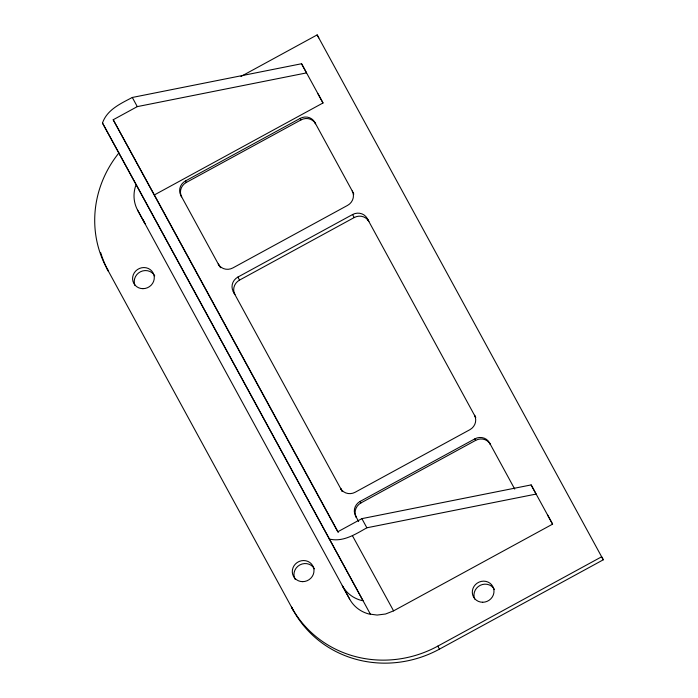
<?xml version="1.0" encoding="UTF-8"?>
<svg xmlns="http://www.w3.org/2000/svg" width="698" height="698" viewBox="0 0 698 698"><rect width="100%" height="100%" fill="white"/><g stroke="black" fill="none" stroke-linecap="round" stroke-linejoin="round"><path stroke-width="1.05" d="M370.385 614.179L102.493 123.057C106.995 109.656 120.763 103.566 132.297 97.467L301.553 63.745L323.008 102.972L154.363 194.943L113.198 119.759L137.288 106.62L306.544 72.897L301.553 63.745M240.958 76.457L317.154 34.9L318.803 37.91M185.485 180.939L300.166 118.398A10.976 10.426 -28.7 0 1 314.789 122.298L315.618 123.808A10.976 10.426 -28.7 0 0 300.986 119.908L186.305 182.448A10.976 10.426 -28.7 0 0 181.663 196.853L180.834 195.353A10.976 10.426 -28.7 0 1 185.485 180.939L186.305 182.448M237.887 277.08L352.569 214.539A10.976 10.426 -28.7 0 1 367.2 218.439L368.841 221.449A10.976 10.426 -28.7 0 0 354.218 217.549L239.536 280.09A10.976 10.426 -28.7 0 0 234.886 294.495L233.237 291.494A10.976 10.426 -28.7 0 1 237.887 277.08L239.536 280.09M360.159 501.4L474.849 438.859A10.976 10.426 -28.7 0 1 489.473 442.759L490.293 444.26A10.976 10.426 -28.7 0 0 475.67 440.359L360.988 502.9A10.976 10.426 -28.7 0 0 356.338 517.314L355.518 515.813A10.976 10.426 -28.7 0 1 360.159 501.4L360.988 502.9M136.764 185.659L362.977 600.646L361.337 600.428A32.928 31.288 -28.7 0 1 342.282 585.631L349.689 599.163A32.928 31.288 -28.7 0 0 368.745 613.961L377.112 615.06L385.584 614.004L393.576 610.863L552.589 524.146L531.134 484.918L361.878 518.64L337.788 531.78L113.198 119.759M329.22 538.996C342.919 542.468 355.5 534.197 366.869 527.793L536.125 494.071L531.134 484.918M437.803 646.13L601.641 556.786L603.281 559.796L439.452 649.14A109.769 104.281 -28.7 0 1 293.169 610.131L291.528 607.129A109.769 104.281 -28.7 0 0 437.803 646.13L439.452 649.14M475.739 417.544L474.5 415.293A10.976 10.426 -28.7 0 1 469.859 429.706L355.169 492.247A10.976 10.426 -28.7 0 1 340.545 488.338L342.195 491.348L233.237 291.494M300.166 118.398L300.986 119.908M352.569 214.539L354.218 217.549M474.849 438.859L475.67 440.359M220.708 267.718A10.976 10.426 -28.7 0 1 219.093 265.528L218.265 264.019A10.976 10.426 -28.7 0 0 232.896 267.919L347.578 205.387A10.976 10.426 -28.7 0 0 352.228 190.973M352.42 535.68L393.576 610.863M102.493 123.057L136.241 184.7L135.543 186.192A32.928 31.288 -28.7 0 0 137.654 210.238L349.689 599.163M137.654 210.238L145.071 223.77A32.928 31.288 -28.7 0 1 143.36 220.044M118.887 152.975A109.769 104.281 -28.7 0 0 106.864 268.355L108.513 271.365A109.769 104.281 -28.7 0 1 100.625 252.493M317.154 34.9L603.281 559.796M318.018 93.82L323.008 102.972M547.598 514.993L552.589 524.146M314.789 122.298L353.048 192.474A10.976 10.426 -28.7 0 1 353.773 194.149M367.2 218.439L475.626 417.343M489.473 442.759L514.731 489.089M132.297 97.467L137.288 106.62M361.878 518.64L366.869 527.793M180.834 195.353L219.093 265.528M355.518 515.813L358.632 521.528M154.363 194.943L338.303 532.4M106.864 268.355L293.169 610.131M474.719 599.05A10.976 10.426 -28.7 0 1 480.285 585.308A10.976 10.426 -28.7 0 1 494.437 589.461M135.046 285.552A10.976 10.426 -28.7 0 1 140.516 271.74A10.976 10.426 -28.7 0 1 154.72 275.858M295.149 579.357A10.976 10.426 -28.7 0 1 299.8 564.944A10.976 10.426 -28.7 0 1 314.423 568.853M482.658 602.261A10.976 10.426 -28.7 0 0 492.788 586.451A10.976 10.426 -28.7 0 0 474.012 586.407A10.976 10.426 -28.7 0 0 482.658 602.261M142.933 288.667A10.976 10.426 -28.7 0 0 153.071 272.848A10.976 10.426 -28.7 0 0 134.295 272.805A10.976 10.426 -28.7 0 0 142.933 288.667M302.644 581.652A10.976 10.426 -28.7 0 0 312.783 565.842A10.976 10.426 -28.7 0 0 293.998 565.799A10.976 10.426 -28.7 0 0 302.644 581.652"/></g></svg>
